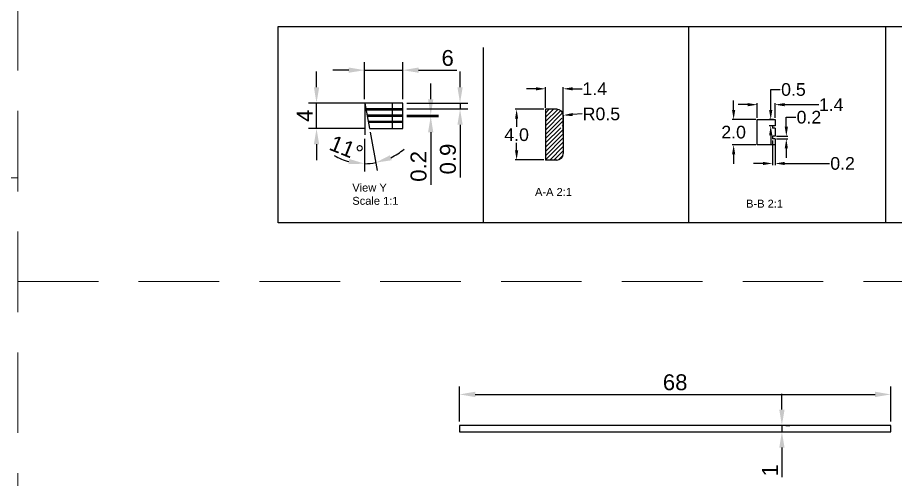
# Model space of a CAD drawing. Header units: millimetres. Extents: x 1167 to 2269, y 1197 to 1555.
# Drawn here: x 2060.4 to 2198.8, y 1414.9 to 1487.7 of the extents above; entities that cross this region are included whole.
import ezdxf

# ---------------------------------------------------------------- set-up
doc = ezdxf.new("R2010")
doc.units = ezdxf.units.MM
doc.linetypes.add('HIDDEN', pattern=[9.525, 6.35, -3.175])
doc.layers.add('Dimension', color=3, linetype='Continuous')
doc.styles.get("Standard").update_dxf_attribs({"font": 'arial.ttf'})
doc.styles.add('样式 1', font='romant.shx')
doc.dimstyles.new('ISO-25$0', dxfattribs={"dimtxt": 2.5, "dimasz": 2.5, "dimexe": 0.5, "dimexo": 1, "dimgap": 1, "dimtad": 0, "dimtih": 1, "dimtoh": 1, "dimdec": 1, "dimzin": 10, "dimdsep": 46, "dimlunit": 6, "dimtxsty": '样式 1', "dimcen": 0, "dimclrd": 256, "dimclre": 256, "dimclrt": 7, "dimazin": 0, "dimtfac": 1, "dimtdec": 1, "dimtofl": 0, "dimtmove": 0, "dimatfit": 0, "dimfxl": 1, "dimtolj": 1, "dimtzin": 10, "dimarcsym": 0})
doc.dimstyles.new('ISO-25$2', dxfattribs={"dimscale": 0, "dimtxt": 1.8, "dimasz": 1.5, "dimexe": 1, "dimexo": 1, "dimgap": 1, "dimtad": 0, "dimtih": 1, "dimtoh": 1, "dimrnd": 0.0005, "dimzin": 1, "dimdsep": 46, "dimtxsty": 'Standard', "dimcen": 0, "dimclrd": 256, "dimclre": 256, "dimclrt": 256, "dimadec": 0, "dimazin": 0, "dimtfac": 1, "dimtofl": 0, "dimtmove": 0, "dimatfit": 3, "dimfxl": 1, "dimtolj": 1, "dimtzin": 0, "dimlwe": 9, "dimarcsym": 0})
doc.dimstyles.new('Standard$0', dxfattribs={"dimtxt": 2.3, "dimasz": 2, "dimexe": 1, "dimexo": 1, "dimgap": 1, "dimtad": 0, "dimtih": 1, "dimtoh": 1, "dimdec": 1, "dimzin": 0, "dimdsep": 46, "dimtxsty": 'Standard', "dimcen": 0, "dimclrd": 4, "dimclre": 4, "dimclrt": 4, "dimadec": 1, "dimazin": 0, "dimtfac": 1, "dimtdec": 1, "dimtofl": 0, "dimtmove": 0, "dimatfit": 0, "dimfxl": 1, "dimtolj": 1, "dimtzin": 0, "dimarcsym": 0})
doc.dimstyles.new('STANDARD$4', dxfattribs={"dimtxt": 2, "dimasz": 1.5, "dimexe": 0.5, "dimexo": 0.5, "dimgap": 0.5, "dimtad": 1, "dimtoh": 1, "dimdsep": 46, "dimtxsty": 'Standard', "dimcen": 0, "dimadec": 0, "dimazin": 0, "dimtfac": 1, "dimtofl": 0, "dimtmove": 0, "dimatfit": 3, "dimfxl": 1, "dimtolj": 1, "dimtzin": 0, "dimarcsym": 0})

# ---------------------------------------------------------------- blocks, each defined once
blk = doc.blocks.new('*D159')
at = {"layer": 'Defpoints', "color": 0, "transparency": 16777216}
for p in [(2121.15, 1479.45), (2115.15, 1474.26), (2121.15, 1474.26)]:
    blk.add_point(p, dxfattribs=at)
at = {"layer": 'Dimension', "color": 0, "lineweight": -2, "transparency": 16777216}
for p, q in [((2115.15, 1474.89), (2115.15, 1480.7)), ((2121.15, 1474.89), (2121.15, 1480.7)), ((2112.65, 1479.45), (2110.15, 1479.45)), ((2115.15, 1479.45), (2121.15, 1479.45)), ((2123.65, 1479.45), (2129.69, 1479.45))]:
    blk.add_line(p, q, dxfattribs=at)
at = {"layer": 'Dimension', "color": 0, "transparency": 16777216}
for points in [[(2112.65, 1479.87), (2112.65, 1479.04), (2115.15, 1479.45)], [(2123.65, 1479.87), (2123.65, 1479.04), (2121.15, 1479.45)]]:
    blk.add_solid(points, dxfattribs=at)
at = {"layer": 'Dimension', "color": 0, "transparency": 16777216, "insert": (2128.24, 1481.36), "char_height": 2.5, "attachment_point": 5}
blk.add_mtext('6', dxfattribs=at)
blk = doc.blocks.new('*D160')
at = {"layer": 'Defpoints', "color": 0, "transparency": 16777216}
for p in [(2107.56, 1474.26), (2115.75, 1474.26), (2115.75, 1470.26)]:
    blk.add_point(p, dxfattribs=at)
at = {"layer": 'Dimension', "color": 0, "lineweight": -2, "transparency": 16777216}
for p, q in [((2107.56, 1476.76), (2107.56, 1479.26)), ((2115.13, 1474.26), (2106.31, 1474.26)), ((2107.56, 1470.26), (2107.56, 1474.26)), ((2115.13, 1470.26), (2106.31, 1470.26)), ((2107.56, 1467.76), (2107.56, 1465.26))]:
    blk.add_line(p, q, dxfattribs=at)
at = {"layer": 'Dimension', "color": 0, "transparency": 16777216}
for points in [[(2107.15, 1476.76), (2107.98, 1476.76), (2107.56, 1474.26)], [(2107.15, 1467.76), (2107.98, 1467.76), (2107.56, 1470.26)]]:
    blk.add_solid(points, dxfattribs=at)
at = {"layer": 'Dimension', "color": 0, "transparency": 16777216, "insert": (2105.69, 1472.26), "char_height": 2.5, "attachment_point": 5, "rotation": 90}
blk.add_mtext('4', dxfattribs=at)
blk = doc.blocks.new('*D251')
at = {"layer": 'Defpoints', "color": 0, "transparency": 16777216}
for p in [(2146.46, 1476.51), (2143.66, 1473.28), (2146.46, 1469.28)]:
    blk.add_point(p, dxfattribs=at)
at = {"layer": 'Dimension', "color": 3, "lineweight": -2, "transparency": 16777216}
for p, q in [((2142.16, 1476.51), (2140.66, 1476.51)), ((2143.66, 1473.53), (2143.66, 1476.76)), ((2146.46, 1469.53), (2146.46, 1476.76)), ((2147.96, 1476.51), (2149.46, 1476.51))]:
    blk.add_line(p, q, dxfattribs=at)
at = {"layer": 'Dimension', "color": 3, "transparency": 16777216}
for points in [[(2142.16, 1476.76), (2142.16, 1476.26), (2143.66, 1476.51)], [(2147.96, 1476.76), (2147.96, 1476.26), (2146.46, 1476.51)]]:
    blk.add_solid(points, dxfattribs=at)
at = {"layer": 'Dimension', "transparency": 16777216, "insert": (2151.43, 1476.51), "char_height": 2, "attachment_point": 5}
blk.add_mtext('\\A1;1.4', dxfattribs=at)
blk = doc.blocks.new('*D252')
at = {"layer": 'Defpoints', "color": 0, "transparency": 16777216}
for p in [(2143.66, 1473.28), (2139.11, 1465.28), (2143.66, 1465.28)]:
    blk.add_point(p, dxfattribs=at)
at = {"layer": 'Dimension', "color": 3, "lineweight": -2, "transparency": 16777216}
for p, q in [((2143.41, 1473.28), (2138.86, 1473.28)), ((2139.11, 1471.78), (2139.11, 1470.53)), ((2139.11, 1466.78), (2139.11, 1467.98)), ((2143.41, 1465.28), (2138.86, 1465.28))]:
    blk.add_line(p, q, dxfattribs=at)
at = {"layer": 'Dimension', "color": 3, "transparency": 16777216}
for points in [[(2138.86, 1471.78), (2139.36, 1471.78), (2139.11, 1473.28)], [(2138.86, 1466.78), (2139.36, 1466.78), (2139.11, 1465.28)]]:
    blk.add_solid(points, dxfattribs=at)
at = {"layer": 'Dimension', "transparency": 16777216, "insert": (2139.11, 1469.26), "char_height": 2, "attachment_point": 5}
blk.add_mtext('\\A1;4.0', dxfattribs=at)
blk = doc.blocks.new('*D253')
at = {"layer": 'Defpoints', "color": 0, "transparency": 16777216}
for p in [(2145.46, 1472.28), (2146.46, 1472.34)]:
    blk.add_point(p, dxfattribs=at)
at = {"layer": 'Dimension', "color": 3, "lineweight": -2, "transparency": 16777216}
blk.add_line((2149.45, 1472.54), (2147.95, 1472.44), dxfattribs=at)
at = {"layer": 'Dimension', "color": 3, "transparency": 16777216}
blk.add_solid([(2147.94, 1472.69), (2147.97, 1472.19), (2146.46, 1472.34)], dxfattribs=at)
at = {"layer": 'Dimension', "transparency": 16777216, "insert": (2152.48, 1472.54), "char_height": 2, "attachment_point": 5}
blk.add_mtext('\\A1;R0.5', dxfattribs=at)
blk = doc.blocks.new('*D254')
at = {"layer": 'Defpoints', "color": 0, "transparency": 16777216}
for p in [(2115.15, 1474.26), (2115.15, 1474.26), (2115.9, 1470.26), (2115.15, 1469.26), (2116.32, 1464.77)]:
    blk.add_point(p, dxfattribs=at)
at = {"layer": 'Dimension', "color": 0, "lineweight": -2, "transparency": 16777216}
for p, q in [((2116.01, 1469.65), (2117.12, 1463.63)), ((2115.15, 1468.63), (2115.15, 1463.45))]:
    blk.add_line(p, q, dxfattribs=at)
for start, end in [(239.9407, 254.9703), (295.5298, 310.5594), (270, 280.5001)]:
    blk.add_arc((2115.15, 1474.26), 9.56, start, end, dxfattribs=at)
at = {"layer": 'Dimension', "color": 0, "transparency": 16777216}
for points in [[(2119.4, 1465.24), (2119.14, 1466.03), (2116.9, 1464.86)], [(2112.73, 1465.44), (2112.62, 1464.62), (2115.15, 1464.7)]]:
    blk.add_solid(points, dxfattribs=at)
at = {"layer": 'Dimension', "color": 0, "transparency": 16777216, "insert": (2112.28, 1467.14), "char_height": 2.5, "attachment_point": 5, "rotation": 337.9801}
blk.add_mtext('11°', dxfattribs=at)
blk = doc.blocks.new('*D256')
at = {"layer": 'Defpoints', "color": 0, "transparency": 16777216}
for p in [(2121.15, 1474.26), (2121.15, 1473.33), (2130.19, 1473.33)]:
    blk.add_point(p, dxfattribs=at)
at = {"layer": 'Dimension', "color": 0, "lineweight": -2, "transparency": 16777216}
for p, q in [((2130.19, 1476.76), (2130.19, 1479.26)), ((2121.78, 1474.26), (2131.44, 1474.26)), ((2130.19, 1474.26), (2130.19, 1473.33)), ((2121.78, 1473.33), (2131.44, 1473.33)), ((2130.19, 1470.83), (2130.19, 1462.53))]:
    blk.add_line(p, q, dxfattribs=at)
at = {"layer": 'Dimension', "color": 0, "transparency": 16777216}
for points in [[(2129.78, 1476.76), (2130.61, 1476.76), (2130.19, 1474.26)], [(2129.78, 1470.83), (2130.61, 1470.83), (2130.19, 1473.33)]]:
    blk.add_solid(points, dxfattribs=at)
at = {"layer": 'Dimension', "color": 0, "transparency": 16777216, "insert": (2128.29, 1465.43), "char_height": 2.5, "attachment_point": 5, "rotation": 90}
blk.add_mtext('0.9', dxfattribs=at)
blk = doc.blocks.new('*D257')
at = {"layer": 'Defpoints', "color": 0, "transparency": 16777216}
for p in [(2121.15, 1472.35), (2121.15, 1472.15), (2125.57, 1472.15)]:
    blk.add_point(p, dxfattribs=at)
at = {"layer": 'Dimension', "color": 0, "lineweight": -2, "transparency": 16777216}
for p, q in [((2125.57, 1474.85), (2125.57, 1477.35)), ((2121.78, 1472.35), (2126.82, 1472.35)), ((2121.78, 1472.15), (2126.82, 1472.15)), ((2125.57, 1472.35), (2125.57, 1472.15)), ((2125.57, 1469.65), (2125.57, 1461.38))]:
    blk.add_line(p, q, dxfattribs=at)
at = {"layer": 'Dimension', "color": 0, "transparency": 16777216}
for points in [[(2125.15, 1474.85), (2125.98, 1474.85), (2125.57, 1472.35)], [(2125.15, 1469.65), (2125.98, 1469.65), (2125.57, 1472.15)]]:
    blk.add_solid(points, dxfattribs=at)
at = {"layer": 'Dimension', "color": 0, "transparency": 16777216, "insert": (2123.66, 1464.27), "char_height": 2.5, "attachment_point": 5, "rotation": 90}
blk.add_mtext('0.2', dxfattribs=at)
blk = doc.blocks.new('*D258')
at = {"layer": 'Defpoints', "color": 0, "transparency": 16777216}
for p in [(2179.86, 1474.01), (2177.06, 1471.66), (2179.86, 1471.66)]:
    blk.add_point(p, dxfattribs=at)
at = {"layer": 'Dimension', "color": 3, "lineweight": -2, "transparency": 16777216}
for p, q in [((2177.06, 1471.91), (2177.06, 1474.26)), ((2179.86, 1471.91), (2179.86, 1474.26)), ((2175.56, 1474.01), (2174.06, 1474.01)), ((2181.36, 1474.01), (2186.74, 1474.01))]:
    blk.add_line(p, q, dxfattribs=at)
at = {"layer": 'Dimension', "color": 3, "transparency": 16777216}
for points in [[(2175.56, 1474.26), (2175.56, 1473.76), (2177.06, 1474.01)], [(2181.36, 1474.26), (2181.36, 1473.76), (2179.86, 1474.01)]]:
    blk.add_solid(points, dxfattribs=at)
at = {"layer": 'Dimension', "transparency": 16777216, "insert": (2188.71, 1474.01), "char_height": 2, "attachment_point": 5}
blk.add_mtext('\\A1;1.4', dxfattribs=at)
blk = doc.blocks.new('*D259')
at = {"layer": 'Defpoints', "color": 0, "transparency": 16777216}
for p in [(2177.06, 1471.66), (2173.33, 1467.66), (2177.06, 1467.66)]:
    blk.add_point(p, dxfattribs=at)
at = {"layer": 'Dimension', "color": 3, "lineweight": -2, "transparency": 16777216}
for p, q in [((2173.33, 1473.16), (2173.33, 1474.66)), ((2176.81, 1471.66), (2173.08, 1471.66)), ((2176.81, 1467.66), (2173.08, 1467.66)), ((2173.33, 1466.16), (2173.33, 1464.66))]:
    blk.add_line(p, q, dxfattribs=at)
at = {"layer": 'Dimension', "color": 3, "transparency": 16777216}
for points in [[(2173.08, 1473.16), (2173.58, 1473.16), (2173.33, 1471.66)], [(2173.08, 1466.16), (2173.58, 1466.16), (2173.33, 1467.66)]]:
    blk.add_solid(points, dxfattribs=at)
at = {"layer": 'Dimension', "transparency": 16777216, "insert": (2173.33, 1469.66), "char_height": 2, "attachment_point": 5}
blk.add_mtext('\\A1;2.0', dxfattribs=at)
blk = doc.blocks.new('*D260')
at = {"layer": 'Defpoints', "color": 0, "transparency": 16777216}
for p in [(2179.18, 1471.66), (2179.86, 1471.66), (2179.86, 1470.68)]:
    blk.add_point(p, dxfattribs=at)
at = {"layer": 'Dimension', "color": 3, "lineweight": -2, "transparency": 16777216}
for p, q in [((2179.18, 1473.16), (2179.18, 1476.39)), ((2179.18, 1476.39), (2180.68, 1476.39)), ((2179.61, 1471.66), (2178.93, 1471.66)), ((2179.61, 1470.68), (2178.93, 1470.68)), ((2179.18, 1469.18), (2179.18, 1467.68))]:
    blk.add_line(p, q, dxfattribs=at)
at = {"layer": 'Dimension', "color": 3, "transparency": 16777216}
for points in [[(2178.93, 1473.16), (2179.43, 1473.16), (2179.18, 1471.66)], [(2178.93, 1469.18), (2179.43, 1469.18), (2179.18, 1470.68)]]:
    blk.add_solid(points, dxfattribs=at)
at = {"layer": 'Dimension', "transparency": 16777216, "insert": (2182.76, 1476.39), "char_height": 2, "attachment_point": 5}
blk.add_mtext('\\A1;0.5', dxfattribs=at)
blk = doc.blocks.new('*D261')
at = {"layer": 'Defpoints', "color": 0, "transparency": 16777216}
for p in [(2179.86, 1469.02), (2179.86, 1468.62), (2181.64, 1468.62)]:
    blk.add_point(p, dxfattribs=at)
at = {"layer": 'Dimension', "color": 3, "lineweight": -2, "transparency": 16777216}
for p, q in [((2181.64, 1470.52), (2181.64, 1472.02)), ((2181.64, 1472.02), (2183.14, 1472.02)), ((2180.11, 1469.02), (2181.89, 1469.02)), ((2180.11, 1468.62), (2181.89, 1468.62)), ((2181.64, 1467.12), (2181.64, 1465.62))]:
    blk.add_line(p, q, dxfattribs=at)
at = {"layer": 'Dimension', "color": 3, "transparency": 16777216}
for points in [[(2181.39, 1470.52), (2181.89, 1470.52), (2181.64, 1469.02)], [(2181.39, 1467.12), (2181.89, 1467.12), (2181.64, 1468.62)]]:
    blk.add_solid(points, dxfattribs=at)
at = {"layer": 'Dimension', "transparency": 16777216, "insert": (2185.2, 1472.02), "char_height": 2, "attachment_point": 5}
blk.add_mtext('\\A1;0.2', dxfattribs=at)
blk = doc.blocks.new('*D262')
at = {"layer": 'Defpoints', "color": 0, "transparency": 16777216}
for p in [(2179.46, 1468.62), (2179.86, 1468.62), (2179.86, 1464.73)]:
    blk.add_point(p, dxfattribs=at)
at = {"layer": 'Dimension', "color": 3, "lineweight": -2, "transparency": 16777216}
for p, q in [((2179.46, 1468.37), (2179.46, 1464.48)), ((2179.86, 1468.37), (2179.86, 1464.48)), ((2177.96, 1464.73), (2176.46, 1464.73)), ((2181.36, 1464.73), (2188.45, 1464.73))]:
    blk.add_line(p, q, dxfattribs=at)
at = {"layer": 'Dimension', "color": 3, "transparency": 16777216}
for points in [[(2177.96, 1464.98), (2177.96, 1464.48), (2179.46, 1464.73)], [(2181.36, 1464.98), (2181.36, 1464.48), (2179.86, 1464.73)]]:
    blk.add_solid(points, dxfattribs=at)
at = {"layer": 'Dimension', "transparency": 16777216, "insert": (2190.51, 1464.73), "char_height": 2, "attachment_point": 5}
blk.add_mtext('\\A1;0.2', dxfattribs=at)
blk = doc.blocks.new('*D237')
at = {"layer": 'Defpoints', "color": 0, "transparency": 16777216}
for p in [(2198.13, 1428.3), (2130.09, 1423.4), (2198.13, 1423.4)]:
    blk.add_point(p, dxfattribs=at)
at = {"layer": 'Dimension', "color": 0, "lineweight": -2, "transparency": 16777216}
for p, q in [((2130.09, 1424.03), (2130.09, 1429.55)), ((2198.13, 1424.03), (2198.13, 1429.55)), ((2132.59, 1428.3), (2195.63, 1428.3))]:
    blk.add_line(p, q, dxfattribs=at)
at = {"layer": 'Dimension', "color": 0, "transparency": 16777216}
for points in [[(2132.59, 1428.72), (2132.59, 1427.88), (2130.09, 1428.3)], [(2195.63, 1428.72), (2195.63, 1427.88), (2198.13, 1428.3)]]:
    blk.add_solid(points, dxfattribs=at)
at = {"layer": 'Dimension', "color": 0, "transparency": 16777216, "insert": (2164.11, 1430.2), "char_height": 2.5, "attachment_point": 5}
blk.add_mtext('68', dxfattribs=at)
blk = doc.blocks.new('*D227')
at = {"layer": 'Defpoints', "color": 0, "transparency": 16777216}
for p in [(2180.94, 1423.4), (2180.94, 1422.4), (2180.94, 1422.4)]:
    blk.add_point(p, dxfattribs=at)
at = {"layer": 'Dimension', "color": 0, "lineweight": -2, "transparency": 16777216}
for p, q in [((2180.94, 1425.9), (2180.94, 1428.4)), ((2180.94, 1423.4), (2180.94, 1422.4)), ((2181.57, 1423.4), (2182.19, 1423.4)), ((2181.57, 1422.4), (2182.19, 1422.4)), ((2180.94, 1419.9), (2180.94, 1415.23))]:
    blk.add_line(p, q, dxfattribs=at)
at = {"layer": 'Dimension', "color": 0, "transparency": 16777216}
for points in [[(2180.53, 1425.9), (2181.36, 1425.9), (2180.94, 1423.4)], [(2180.53, 1419.9), (2181.36, 1419.9), (2180.94, 1422.4)]]:
    blk.add_solid(points, dxfattribs=at)
at = {"layer": 'Dimension', "color": 0, "transparency": 16777216, "insert": (2179.06, 1416.32), "char_height": 2.5, "attachment_point": 5, "rotation": 90}
blk.add_mtext('1', dxfattribs=at)

msp = doc.modelspace()

# ---------------------------------------------------------------- hatches: boundary and pattern name
h = msp.add_hatch()
h.set_pattern_fill('ANSI31', color=6, scale=0.15)
h.set_pattern_definition([(45, (492.94127, 1521.93426), (-0.3367596, 0.3367596), [])])
h.paths.add_polyline_path([(2146.45833, 1471.89752), (2146.05833, 1471.89752), (2146.05833, 1472.29752), (2146.45815, 1472.29752, 0.408629068), (2145.45833, 1473.27842), (2143.65833, 1473.27842), (2143.65833, 1469.27842), (2146.45833, 1469.27842), (2146.45833, 1470.23573), (2146.05833, 1470.23573), (2146.05833, 1470.63573), (2146.45833, 1470.63573)])
h.paths.add_polyline_path([(2146.45833, 1469.27842), (2143.65833, 1469.27842), (2143.65833, 1465.27842), (2145.45833, 1465.27842, 0.414213562), (2146.45833, 1466.27842)])

# ---------------------------------------------------------------- linework, layer by layer
at = {"color": 1, "linetype": 'HIDDEN', "lineweight": 9, "ltscale": 2}
for p, q in [((2060.46724, 1549.22789), (2060.46724, 1293.26709)), ((1868.65711, 1462.4579), (2060.46724, 1462.4579)), ((2060.46724, 1446.13842), (2265.09499, 1446.13842))]:
    msp.add_line(p, q, dxfattribs=at)
for p, q in [((2101.52702, 1486.34648), (2166.19935, 1486.34648)), ((2101.52702, 1455.36307), (2101.52702, 1486.34648)), ((2166.19935, 1486.34648), (2166.19935, 1455.36307)), ((2166.19935, 1486.34648), (2223.98707, 1486.34648)), ((2197.28741, 1486.34648), (2197.28741, 1455.36307)), ((2133.86319, 1483.02922), (2133.86319, 1455.36307)), ((2115.1546, 1474.26151), (2115.1546, 1469.25636)), ((2121.15241, 1474.26151), (2115.1546, 1474.26151)), ((2115.1546, 1474.26151), (2115.89596, 1470.26151)), ((2119.50887, 1474.26151), (2119.50887, 1470.26151)), ((2121.15241, 1470.26151), (2121.15241, 1474.26151)), ((2121.15241, 1473.33215), (2115.32685, 1473.33215)), ((2121.15241, 1473.13215), (2115.36392, 1473.13215)), ((2145.45833, 1473.27842), (2143.65833, 1473.27842)), ((2143.65833, 1473.27842), (2143.65833, 1465.27842)), ((2121.15241, 1472.35403), (2115.50813, 1472.35403)), ((2121.15241, 1472.15403), (2115.5452, 1472.15403)), ((2146.45833, 1472.27842), (2146.45833, 1466.27842)), ((2177.05684, 1471.65981), (2179.85684, 1471.65981)), ((2177.05684, 1467.65981), (2177.05684, 1471.65981)), ((2179.85684, 1471.65981), (2179.85684, 1470.67891)), ((2121.15241, 1471.37592), (2115.68942, 1471.37592)), ((2121.15241, 1471.17592), (2115.72649, 1471.17592)), ((2115.89596, 1470.26151), (2121.15241, 1470.26151)), ((2179.45684, 1470.67891), (2179.45684, 1470.27891)), ((2179.85684, 1470.67891), (2179.45684, 1470.67891)), ((2179.85684, 1470.27891), (2179.45684, 1470.27891)), ((2179.85684, 1470.27891), (2179.85684, 1469.01711)), ((2179.45684, 1469.01711), (2179.45684, 1468.61711)), ((2179.85684, 1469.01711), (2179.45684, 1469.01711)), ((2179.85684, 1467.65981), (2177.05684, 1467.65981)), ((2179.85684, 1468.61711), (2179.45684, 1468.61711)), ((2179.85684, 1468.61711), (2179.85684, 1467.65981)), ((2145.45833, 1465.27842), (2143.65833, 1465.27842)), ((2166.19935, 1455.36307), (2101.52702, 1455.36307)), ((2223.98707, 1455.36307), (2166.19935, 1455.36307))]:
    msp.add_line(p, q)
at = {"color": 2}
msp.add_line((2115.1546, 1474.26151), (2115.1546, 1469.25636), dxfattribs=at)
msp.add_lwpolyline([(2130.08686, 1422.40421), (2198.12787, 1422.40421), (2198.12787, 1423.40421), (2130.08686, 1423.40421)], close=True)
for centre, start, end in [((2145.45833, 1472.27842), 0, 90), ((2145.45833, 1466.27842), 270, 0)]:
    msp.add_arc(centre, 1, start, end)

# ---------------------------------------------------------------- texts
at = {"char_height": 1.25, "attachment_point": 1}
for s, insert, width in [('View Y\\PScale 1:1', (2113.20508, 1461.54785), 8.4980904), ('A-A 2:1', (2142.01487, 1460.86659), 6.2736983), ('B-B 2:1', (2175.29792, 1459.01253), 6.2736983)]:
    msp.add_mtext(s, dxfattribs=dict(at, insert=insert, width=width))

# ---------------------------------------------------------------- dimensions: what is measured, and where the dimension line sits
at = {"layer": 'Dimension'}
for base, p1, p2, angle, dimstyle, override, picture, middle in [((2121.15241, 1479.45438), (2115.1546, 1474.26151), (2121.15241, 1474.26151), 180, 'ISO-25$0', {"dimexe": 1.25, "dimexo": 0.625, "dimgap": 0.625, "dimtad": 1, "dimzin": 8, "dimlunit": 2, "dimpost": '<>', "dimtxsty": 'Standard', "dimcen": 2.5, "dimclrd": 0, "dimclre": 0, "dimclrt": 0, "dimadec": 0, "dimtdec": 2, "dimtofl": 1, "dimatfit": 3, "dimtolj": 0, "dimtzin": 8}, '*D159', (2128.23552, 1479.45438)), ((2107.56201, 1474.26151), (2115.75241, 1470.26151), (2115.75241, 1474.26151), 90, 'ISO-25$0', {"dimexe": 1.25, "dimexo": 0.625, "dimgap": 0.625, "dimtad": 1, "dimtih": 0, "dimtoh": 0, "dimzin": 8, "dimlunit": 2, "dimtxsty": 'Standard', "dimcen": 2.5, "dimclrd": 0, "dimclre": 0, "dimclrt": 0, "dimadec": 0, "dimtp": 0.2, "dimtm": 0.2, "dimtdec": 2, "dimtofl": 1, "dimatfit": 3, "dimtolj": 0, "dimtzin": 8}, '*D160', (2107.56201, 1472.26151)), ((2130.19449, 1473.33215), (2121.15241, 1474.26151), (2121.15241, 1473.33215), 90, 'ISO-25$0', {"dimexe": 1.25, "dimexo": 0.625, "dimgap": 0.625, "dimtad": 1, "dimtih": 0, "dimtoh": 0, "dimzin": 8, "dimlunit": 2, "dimtxsty": 'Standard', "dimcen": 2.5, "dimclrd": 0, "dimclre": 0, "dimclrt": 0, "dimadec": 0, "dimtp": 0.2, "dimtm": 0.2, "dimtdec": 2, "dimtofl": 1, "dimatfit": 3, "dimtolj": 0, "dimtzin": 8}, '*D256', (2130.19449, 1465.42884)), ((2125.56594, 1472.15403), (2121.15241, 1472.35403), (2121.15241, 1472.15403), 90, 'ISO-25$0', {"dimexe": 1.25, "dimexo": 0.625, "dimgap": 0.625, "dimtad": 1, "dimtih": 0, "dimtoh": 0, "dimzin": 8, "dimlunit": 2, "dimtxsty": 'Standard', "dimcen": 2.5, "dimclrd": 0, "dimclre": 0, "dimclrt": 0, "dimadec": 0, "dimtp": 0.2, "dimtm": 0.2, "dimtdec": 2, "dimtofl": 1, "dimatfit": 3, "dimtolj": 0, "dimtzin": 8}, '*D257', (2125.56594, 1464.26607)), ((2179.18388, 1471.65981), (2179.85684, 1470.67891), (2179.85684, 1471.65981), 90, 'Standard$0', {"dimtxt": 2, "dimasz": 1.5, "dimexe": 0.25, "dimexo": 0.25, "dimgap": 0.25, "dimlfac": 0.5, "dimclrd": 3, "dimclre": 3, "dimclrt": 256, "dimadec": 0, "dimtdec": 2, "dimatfit": 3}, '*D260', (2182.76198, 1476.38703)), ((2173.32895, 1467.65981), (2177.05684, 1471.65981), (2177.05684, 1467.65981), 90, 'Standard$0', {"dimtxt": 2, "dimasz": 1.5, "dimexe": 0.25, "dimexo": 0.25, "dimgap": 0.25, "dimlfac": 0.5, "dimclrd": 3, "dimclre": 3, "dimclrt": 256, "dimadec": 0, "dimtdec": 2, "dimatfit": 3}, '*D259', (2173.32895, 1469.65981)), ((2139.11449, 1465.27842), (2143.65833, 1473.27842), (2143.65833, 1465.27842), 90, 'Standard$0', {"dimtxt": 2, "dimasz": 1.5, "dimexe": 0.25, "dimexo": 0.25, "dimgap": 0.25, "dimlfac": 0.5, "dimclrd": 3, "dimclre": 3, "dimclrt": 256, "dimadec": 0, "dimtdec": 2, "dimatfit": 3}, '*D252', (2139.11449, 1469.25564)), ((2181.64103, 1468.61711), (2179.85684, 1469.01711), (2179.85684, 1468.61711), 90, 'Standard$0', {"dimtxt": 2, "dimasz": 1.5, "dimexe": 0.25, "dimexo": 0.25, "dimgap": 0.25, "dimlfac": 0.5, "dimclrd": 3, "dimclre": 3, "dimclrt": 256, "dimadec": 0, "dimtdec": 2, "dimatfit": 3}, '*D261', (2185.2014, 1472.01711))]:
    dim = msp.add_linear_dim(base=base, p1=p1, p2=p2, angle=angle, dimstyle=dimstyle, override=override, dxfattribs=at)
    dim.commit()
    dim.dimension.update_dxf_attribs({"geometry": picture, "text_midpoint": middle, "dimtype": 160})
for base, p1, p2, dimstyle, override, picture, middle in [((2146.45833, 1476.51384), (2143.65833, 1473.27842), (2146.45833, 1469.27842), 'Standard$0', {"dimtxt": 2, "dimasz": 1.5, "dimexe": 0.25, "dimexo": 0.25, "dimgap": 0.25, "dimlfac": 0.5, "dimclrd": 3, "dimclre": 3, "dimclrt": 256, "dimadec": 0, "dimtdec": 2, "dimatfit": 3}, '*D251', (2151.4307, 1476.51384)), ((2198.12787, 1428.29918), (2130.08686, 1423.40421), (2198.12787, 1423.40421), 'ISO-25$0', {"dimexe": 1.25, "dimexo": 0.625, "dimgap": 0.625, "dimtad": 1, "dimtih": 0, "dimtoh": 0, "dimzin": 8, "dimlunit": 2, "dimtxsty": 'Standard', "dimcen": 2.5, "dimclrd": 0, "dimclre": 0, "dimclrt": 0, "dimadec": 0, "dimtp": 0.2, "dimtm": 0.2, "dimtdec": 2, "dimtofl": 1, "dimatfit": 3, "dimtolj": 0, "dimtzin": 8}, '*D237', (2164.10737, 1430.20061))]:
    dim = msp.add_linear_dim(base=base, p1=p1, p2=p2, dimstyle=dimstyle, override=override, dxfattribs=at)
    dim.commit()
    dim.dimension.update_dxf_attribs({"geometry": picture, "text_midpoint": middle})
dim = msp.add_angular_dim_2l(base=(2116.31942, 1464.77493), line1=((2115.1546, 1474.26151), (2115.89596, 1470.26151)), line2=((2115.1546, 1474.26151), (2115.1546, 1469.25636)), dimstyle='ISO-25$2', override={"dimscale": 1, "dimtxt": 2.5, "dimasz": 2.5, "dimexe": 1.25, "dimexo": 0.625, "dimgap": 0.625, "dimtad": 1, "dimtih": 0, "dimtoh": 0, "dimdec": 1, "dimrnd": 0, "dimzin": 8, "dimcen": 2.5, "dimclrd": 0, "dimclre": 0, "dimclrt": 0, "dimtp": 0.2, "dimtm": 0.2, "dimtofl": 1, "dimtolj": 0, "dimtzin": 8, "dimlwe": 65534}, dxfattribs=at)
dim.commit()
dim.dimension.update_dxf_attribs({"geometry": '*D254', "text_midpoint": (2111.5711, 1465.40089), "dimtype": 162})
for base, p1, p2, picture, middle in [((2179.85684, 1474.00812), (2177.05684, 1471.65981), (2179.85684, 1471.65981), '*D258', (2188.70827, 1474.00812)), ((2179.85684, 1464.72747), (2179.45684, 1468.61711), (2179.85684, 1468.61711), '*D262', (2190.50649, 1464.72747))]:
    dim = msp.add_linear_dim(base=base, p1=p1, p2=p2, dimstyle='Standard$0', override={"dimtxt": 2, "dimasz": 1.5, "dimexe": 0.25, "dimexo": 0.25, "dimgap": 0.25, "dimlfac": 0.5, "dimclrd": 3, "dimclre": 3, "dimclrt": 256, "dimadec": 0, "dimtdec": 2, "dimatfit": 3}, dxfattribs=at)
    dim.commit()
    dim.dimension.update_dxf_attribs({"geometry": picture, "text_midpoint": middle, "dimtype": 160})
dim = msp.add_radius_dim(center=(2145.45833, 1472.27842), mpoint=(2146.45614, 1472.34451), dimstyle='STANDARD$4', override={"dimexe": 0.25, "dimexo": 0.25, "dimgap": 0.25, "dimtad": 0, "dimtih": 1, "dimdec": 1, "dimlfac": 0.5, "dimzin": 0, "dimclrd": 3, "dimclre": 3, "dimclrt": 256}, dxfattribs=at)
dim.commit()
dim.dimension.update_dxf_attribs({"geometry": '*D253', "text_midpoint": (2152.48472, 1472.54277)})
dim = msp.add_linear_dim(base=(2180.94357, 1422.40421), p1=(2180.94357, 1423.40421), p2=(2180.94357, 1422.40421), angle=90, dimstyle='ISO-25$0', override={"dimexe": 1.25, "dimexo": 0.625, "dimgap": 0.625, "dimtad": 1, "dimtih": 0, "dimtoh": 0, "dimzin": 8, "dimlunit": 2, "dimtxsty": 'Standard', "dimcen": 2.5, "dimclrd": 0, "dimclre": 0, "dimclrt": 0, "dimadec": 0, "dimtp": 0.2, "dimtm": 0.2, "dimtdec": 2, "dimtofl": 1, "dimatfit": 3, "dimtolj": 0, "dimtzin": 8}, dxfattribs=at)
dim.commit()
dim.dimension.update_dxf_attribs({"geometry": '*D227', "text_midpoint": (2179.06345, 1416.31877)})

doc.saveas('drawing.dxf')
